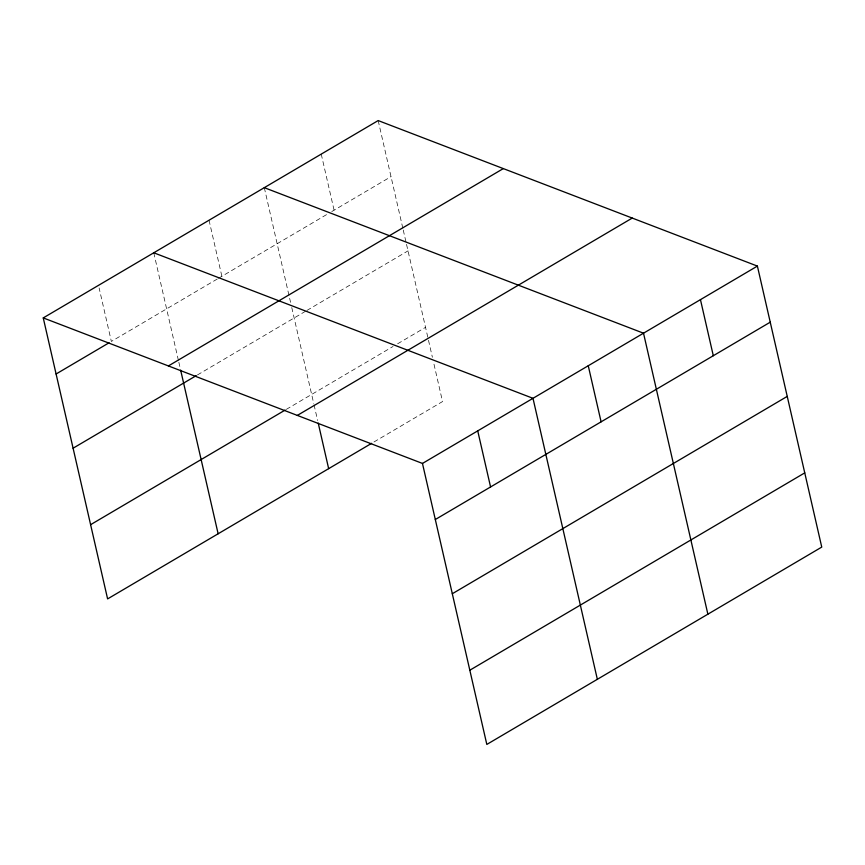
<?xml version="1.0" encoding="UTF-8"?>
<svg xmlns="http://www.w3.org/2000/svg" width="865" height="865" viewBox="0 0 865 865"><rect width="100%" height="100%" fill="white"/><g stroke="black" fill="none" stroke-linecap="round" stroke-linejoin="round"><path stroke-width="0.65" stroke-dasharray="4.33 3.24" d="M217.277 279.017L111.358 341.426L99.107 287.959M218.434 278.335L327.111 214.304M331.76 211.568L391.023 176.644M197.436 374.945L305.767 311.119M306.924 310.438L408.021 250.872M286.326 409.361L393.002 346.508M397.651 343.773L425.537 327.338M373.972 441.961L442.534 401.565L433.592 362.5M378.178 120.57L402.949 228.728M403.252 230.036L406.236 243.054M406.528 244.363L432.392 357.288M321.239 154.111L334.085 210.195M264.301 187.662L290.564 302.339M291.764 307.551L313.746 403.555M314.049 404.852L317.628 420.476M209.038 220.229L221.883 276.303M153.775 252.785L178.547 360.954M178.85 362.251L180.342 368.76"/><path stroke-width="1.3" d="M43.25 317.909L378.178 120.57L757.394 266.096L821.75 547.091L486.822 744.43L422.466 463.435L43.25 317.909L107.606 598.904L371.647 443.323M56.095 373.994L109.055 342.789M168.394 365.938L503.322 168.588M73.093 448.211L196.279 375.626M90.609 524.677L285.18 410.042M297.322 415.416L632.25 218.067M422.466 463.435L757.394 266.096M435.311 519.519L770.239 322.18M452.309 593.736L787.237 396.397M469.825 670.213L804.753 472.874M264.301 187.662L643.517 333.198L707.873 614.193M153.775 252.785L532.991 398.311L597.347 679.306M700.455 299.647L713.301 355.72M588.254 365.754L601.099 421.839M477.729 430.878L490.574 486.963M318.223 423.082L328.657 468.657M180.634 370.069L218.131 533.781"/></g></svg>
